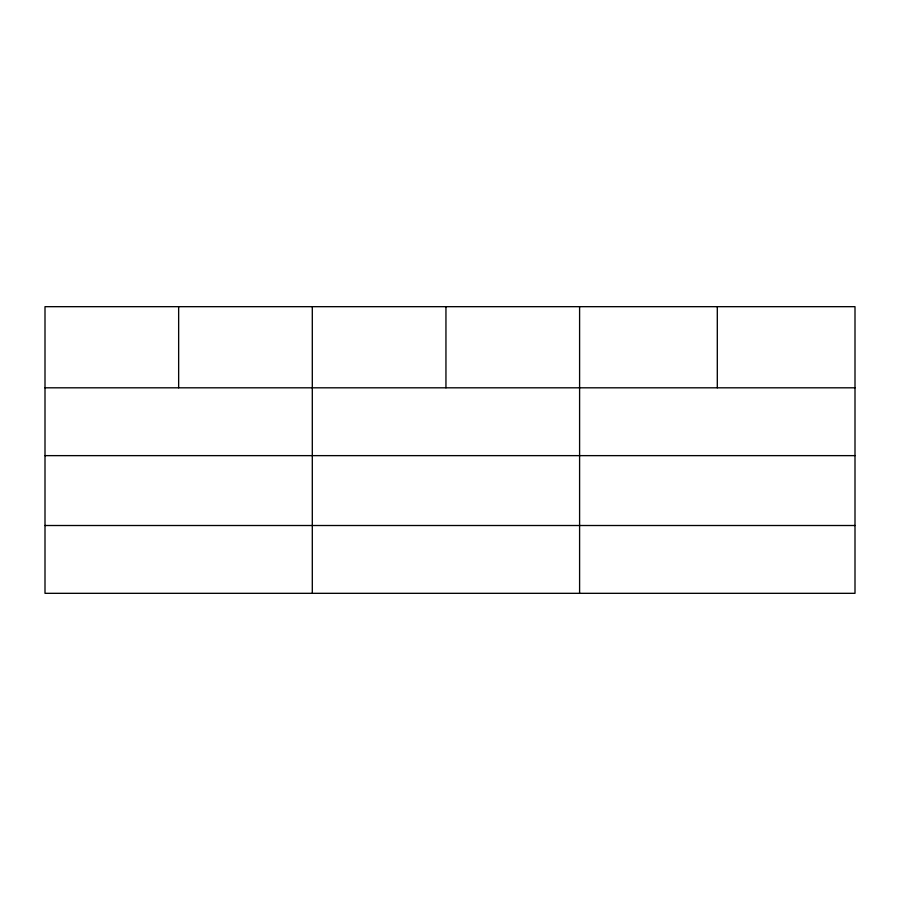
<?xml version="1.0" encoding="UTF-8"?>
<svg xmlns="http://www.w3.org/2000/svg" width="900" height="900" viewBox="0 0 900 900"><rect width="100%" height="100%" fill="white"/><g stroke="black" fill="none" stroke-linecap="round" stroke-linejoin="round"><path stroke-width="1.35" d="M855 455.636L855 306.675L45 306.675L45 593.325L855 593.325L855 455.636L45 455.636M45 387.81L855 387.81M45 525.51L855 525.51M717.3 306.675L717.3 387.81M579.6 306.675L579.6 593.325M445.95 306.675L445.95 387.81M312.3 306.675L312.3 593.325M178.65 306.675L178.65 387.81"/></g></svg>
